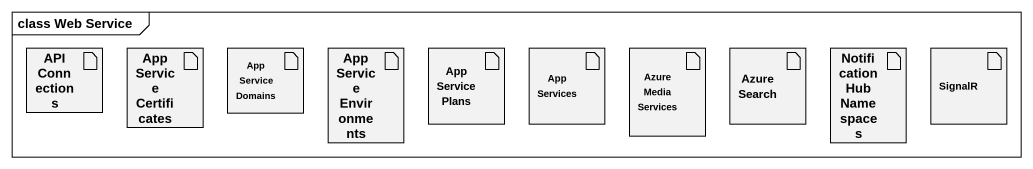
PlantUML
@startuml
mainframe class Web Service
artifact "API Connections" as API_Connections
artifact "App Service Certificates" as App_Service_Certificates
artifact "App Service Domains" as App_Service_Domains
artifact "App Service Environments" as App_Service_Environments
artifact "App Service Plans" as App_Service_Plans
artifact "App Services" as App_Services
artifact "Azure Media Services" as Azure_Media_Services
artifact "Azure Search" as Azure_Search
artifact "Notification Hub Namespaces" as Notification_Hub_Namespaces
artifact SignalR
@enduml
